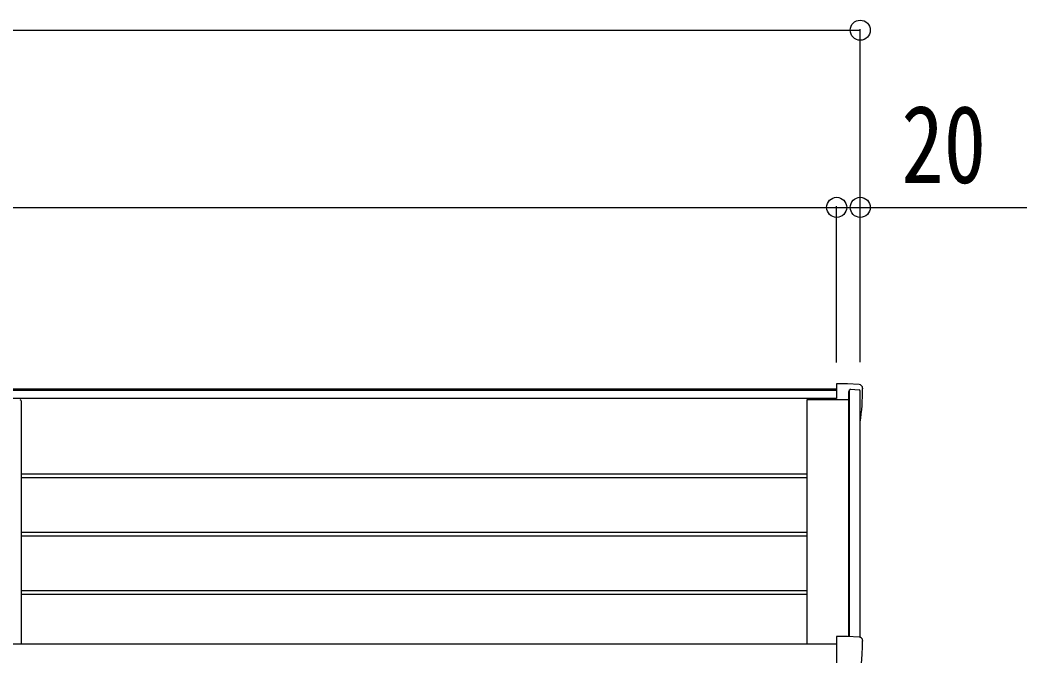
# Model space of a CAD drawing. Units: millimetres, scale not verified. Extents: x -8410 to 8410, y -5940 to 5940.
# Drawn here: x -959 to -106, y -1004 to -466 of the extents above; entities that cross this region are included whole.
import ezdxf
from ezdxf.enums import TextEntityAlignment as Align

# ---------------------------------------------------------------- set-up
doc = ezdxf.new("R2010")
doc.units = ezdxf.units.MM
doc.header["$LTSCALE"] = 30
for name, color, linetype in [('0-4_YKK_13', 4, 'Continuous'), ('0-5_YKK_A1', 4, 'Continuous'), ('0-6_YKK_D', 6, 'Continuous')]:
    doc.layers.add(name, color=color, linetype=linetype)
doc.styles.add('ＭＳ ゴシック', font='')
doc.styles.get('ＭＳ ゴシック').set_extended_font_data('MS Gothic')

msp = doc.modelspace()

# ---------------------------------------------------------------- linework, layer by layer
at = {"layer": '0-4_YKK_13'}
for p, q in [((-258.34, -774.05), (-267.39, -774.05)), ((-267.39, -774.05), (-267.39, -786.47)), ((-248.24, -774.58), (-258.34, -774.05)), ((-245.39, -777.58), (-245.39, -778.05)), ((-258.34, -987.8), (-267.39, -987.8)), ((-267.39, -987.8), (-267.39, -1050.16)), ((-248.24, -988.33), (-258.34, -987.8)), ((-245.39, -991.32), (-245.39, -991.8))]:
    msp.add_line(p, q, dxfattribs=at)
for centre, radius, start, end in [((-248.39, -777.58), 3, 0, 87), ((-447.39, -778.05), 202, 351.93102, 0), ((-248.39, -991.32), 3, 0, 87), ((-447.39, -991.8), 202, 348.09787, 0)]:
    msp.add_arc(centre, radius, start, end, dxfattribs=at)
at = {"layer": '0-5_YKK_A1'}
for p, q in [((-7427.39, -779.17), (-267.39, -779.17)), ((-7387.39, -778.05), (-267.39, -778.05)), ((-267.39, -779.01), (-7387.39, -779.01)), ((-257.09, -780.75), (-256.52, -779.18)), ((-257.09, -987.86), (-257.09, -780.75)), ((-256.39, -987.9), (-256.39, -778.94)), ((-255.53, -778.52), (-248.34, -778.9)), ((-247.39, -988.5), (-247.39, -779.89)), ((-267.39, -786.47), (-7437.69, -786.47)), ((-958.39, -788.39), (-958.39, -994.19)), ((-292.39, -850.42), (-958.39, -850.42)), ((-292.39, -853.4), (-958.39, -853.4)), ((-292.39, -899.85), (-958.39, -899.85)), ((-292.39, -902.83), (-958.39, -902.83)), ((-292.42, -952.33), (-958.42, -952.33)), ((-292.39, -949.29), (-958.39, -949.29)), ((-7427.39, -994.19), (-267.39, -994.19))]:
    msp.add_line(p, q, dxfattribs=at)
msp.add_lwpolyline([(-292.39, -994.19), (-292.39, -787.32), (-257.09, -787.32)], dxfattribs=at)
for centre, radius, start, end in [((-255.58, -779.52), 1, 87, 160), ((-248.39, -779.89), 1, 0, 87), ((-959.39, -788.39), 0.997, 359.84961, 89.33225)]:
    msp.add_arc(centre, radius, start, end, dxfattribs=at)
at = {"layer": '0-6_YKK_D'}
for p, q in [((-7447.39, -474.51), (-247.39, -474.51)), ((-247.39, -755.49), (-247.39, -473.51)), ((-3847.39, -624.51), (-267.39, -624.51)), ((-267.39, -755.82), (-267.39, -623.51)), ((-267.39, -755.82), (-267.39, -623.51)), ((-247.39, -755.49), (-247.39, -623.51))]:
    msp.add_line(p, q, dxfattribs=at)
msp.add_lwpolyline([(-267.39, -624.51), (-247.39, -624.51), (-106.19, -624.51)], dxfattribs=at)
for centre in [(-247.39, -474.51), (-267.39, -624.51), (-267.39, -624.51), (-247.39, -624.51)]:
    msp.add_circle(centre, 8.5, dxfattribs=at)

# ---------------------------------------------------------------- texts
at = {"layer": '0-6_YKK_D', "style": 'ＭＳ ゴシック', "width": 0.8}
msp.add_text('20', height=65.98, dxfattribs=at).set_placement((-212.59, -623.71), align=Align.BOTTOM_LEFT)

doc.saveas('drawing.dxf')
